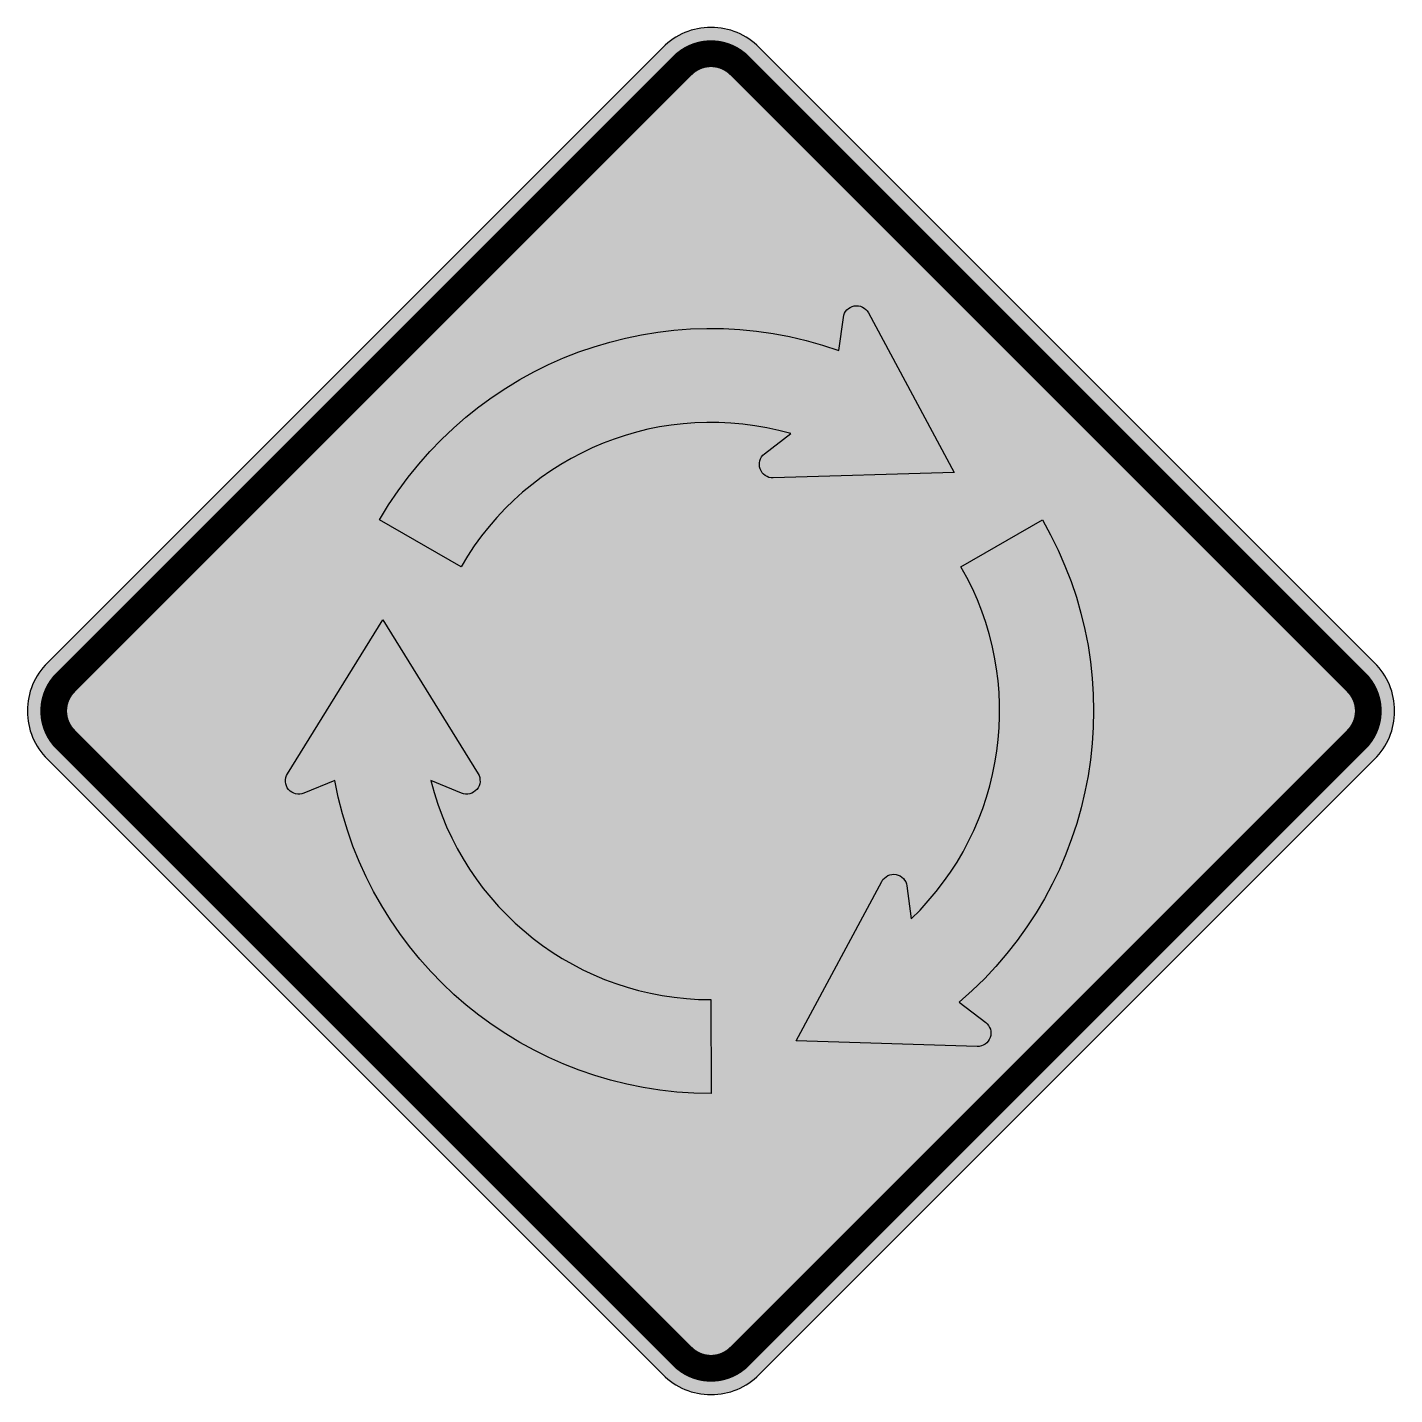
# Model space of a CAD drawing. Header units: millimetres. Extents: x -407 to 407, y -407 to 407.
import ezdxf

# ---------------------------------------------------------------- set-up
doc = ezdxf.new("R2010")
doc.units = ezdxf.units.MM
doc.header["$LTSCALE"] = 10
doc.header["$MEASUREMENT"] = 0
doc.layers.get('0').update_dxf_attribs({"linetype": 'CONTINUOUS'})

msp = doc.modelspace()

# ---------------------------------------------------------------- hatches: boundary and pattern name
h = msp.add_hatch(color=50)
h.paths.add_polyline_path([(16.97, 384.67, 0.414214), (-16.97, 384.67), (-384.67, 16.97, 0.414214), (-384.67, -16.97), (-16.97, -384.67, 0.414214), (16.97, -384.67), (384.67, -16.97, 0.414214), (384.67, 16.97)], flags=0)
h.paths.add_polyline_path([(31.93, 153.25), (47.58, 165.29, 0.344619), (-148.96, 86), (-197.45, 114, -0.361703), (76.26, 214.87), (78.87, 234.56, -0.727856), (93.85, 237.3), (144.94, 142.21), (37.05, 138.91, -0.727856)], flags=0)
h.paths.add_polyline_path([(-138.83, -37.37, -0.727856), (-148.68, -48.98), (-166.93, -41.44, 0.344619), (0, -172), (0, -228, -0.361703), (-224.21, -41.39), (-242.57, -48.98, -0.727856), (-252.43, -37.37), (-195.63, 54.42)], flags=0)
h.paths.add_polyline_path([(116.76, -104.28), (119.35, -123.85, 0.344619), (148.96, 86), (197.45, 114, -0.361703), (147.95, -173.48), (163.7, -185.59, -0.727856), (158.58, -199.93), (50.69, -196.63), (101.78, -101.54, -0.727856)], flags=0)
h.paths.add_polyline_path([(28.8, 395.46, 0.414214), (-28.8, 395.46), (-395.46, 28.8, 0.414214), (-395.46, -28.8), (-28.8, -395.46, 0.414214), (28.8, -395.46), (395.46, -28.8, 0.414214), (395.46, 28.8)])
h.paths.add_polyline_path([(-16.97, 384.67, -0.414214), (16.97, 384.67), (384.67, 16.97, -0.414214), (384.67, -16.97), (16.97, -384.67, -0.414214), (-16.97, -384.67), (-384.67, -16.97, -0.414214), (-384.67, 16.97)], flags=16)
h = msp.add_hatch(color=256)
h.paths.add_polyline_path([(-166.93, -41.44), (-148.68, -48.98, 0.727856), (-138.83, -37.37), (-195.63, 54.42), (-252.43, -37.37, 0.727856), (-242.57, -48.98), (-224.21, -41.39, 0.361703), (0, -228), (0, -172, -0.344619)])
h.paths.add_polyline_path([(47.58, 165.29), (31.93, 153.25, 0.727856), (37.05, 138.91), (144.94, 142.21), (93.85, 237.3, 0.727856), (78.87, 234.56), (76.26, 214.87, 0.361703), (-197.45, 114), (-148.96, 86, -0.344619)])
h.paths.add_polyline_path([(119.35, -123.85), (116.76, -104.28, 0.727856), (101.78, -101.54), (50.69, -196.63), (158.58, -199.93, 0.727856), (163.7, -185.59), (147.95, -173.48, 0.361703), (197.45, 114), (148.96, 86, -0.344619)])

# ---------------------------------------------------------------- linework, layer by layer
at = {"flags": 128}
msp.add_lwpolyline([(28.8, -395.46), (395.46, -28.8, 0.414214), (395.46, 28.8), (28.8, 395.46, 0.414214), (-28.8, 395.46), (-395.46, 28.8, 0.414214), (-395.46, -28.8), (-28.8, -395.46, 0.414214)], format="xyb", close=True, dxfattribs=at)
at = {"const_width": 16, "flags": 128}
msp.add_lwpolyline([(16.97, -384.67), (384.67, -16.97, 0.414214), (384.67, 16.97), (16.97, 384.67, 0.414214), (-16.97, 384.67), (-384.67, 16.97, 0.414214), (-384.67, -16.97), (-16.97, -384.67, 0.414214), (16.97, -384.67, 0.414214)], format="xyb", dxfattribs=at)
for points in [[(93.85, 237.3), (144.94, 142.21), (37.05, 138.91, -0.727856), (31.93, 153.25), (47.58, 165.29, 0.344619), (-148.96, 86), (-197.45, 114, -0.361703), (76.26, 214.87), (78.87, 234.56, -0.727856)], [(158.58, -199.93), (50.69, -196.63), (101.78, -101.54, -0.727856), (116.76, -104.28), (119.35, -123.85, 0.344619), (148.96, 86), (197.45, 114, -0.361703), (147.95, -173.48), (163.7, -185.59, -0.727856)], [(-252.43, -37.37), (-195.63, 54.42), (-138.83, -37.37, -0.727856), (-148.68, -48.98), (-166.93, -41.44, 0.344619), (0, -172), (0, -228, -0.361703), (-224.21, -41.39), (-242.57, -48.98, -0.727856)]]:
    msp.add_lwpolyline(points, format="xyb", close=True)

doc.saveas('drawing.dxf')
